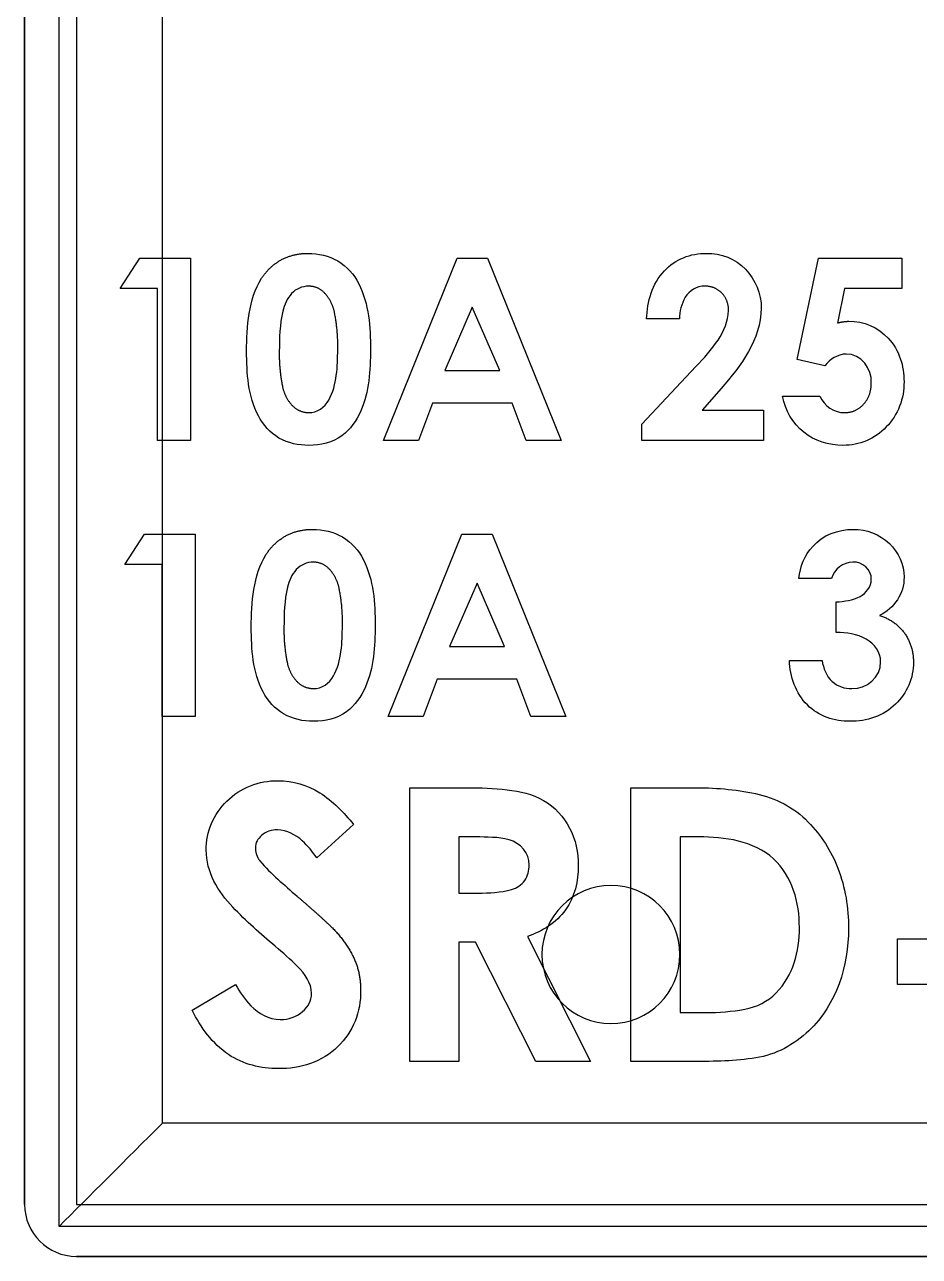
# Model space of a CAD drawing. Header units: millimetres. Extents: x -9.6 to 9.6, y -7.8 to 7.8.
# Drawn here: x -9.55 to -4.36, y -7.75 to -0.61 of the extents above; entities that cross this region are included whole.
import ezdxf

# ---------------------------------------------------------------- set-up
doc = ezdxf.new("R2010")
doc.units = ezdxf.units.MM
doc.layers.add('Part__Feature002', color=7, linetype='CONTINUOUS')
doc.layers.add('Part__Feature005', color=7, linetype='CONTINUOUS')

msp = doc.modelspace()

# ---------------------------------------------------------------- linework, layer by layer
at = {"layer": 'Part__Feature002'}
for p, q in [((-6.55, -6, -5), (-6.55, -6)), ((-6.55, -6, -5), (-6.55, -6)), ((-5.75, -6, -5), (-5.75, -6)), ((-5.75, -6, -5), (-5.75, -6))]:
    msp.add_line(p, q, dxfattribs=at)
for centre, start, end in [((-6.15, -6, -5), 0, 180), ((-6.15, -6), 0, 180), ((-6.15, -6, -5), 0, 180), ((-6.15, -6), 0, 180), ((-6.15, -6, -5), 180, 0), ((-6.15, -6), 180, 0), ((-6.15, -6, -5), 180, 0), ((-6.15, -6), 180, 0)]:
    msp.add_arc(centre, 0.4, start, end, dxfattribs=at)
at = {"layer": 'Part__Feature005'}
for p, q in [((-9.3503, -7.57697), (-9.3503, 7.57697)), ((-9.3503, -7.57697), (-9.3503, 7.57697)), ((-9.55, 7.45), (-9.55, -7.45)), ((-9.55, -7.45, 15), (-9.55, 7.45, 15)), ((-9.55, 7.45), (-9.55, -7.45)), ((-9.55, -7.45, 15), (-9.55, 7.45, 15)), ((-9.25, 7.45, 15.3), (-9.25, -7.45, 15.3)), ((-9.25, 7.45, 15.3), (-9.25, -7.45, 15.3)), ((-8.7503, -6.97697, 0.2), (-8.7503, 6.97697, 0.2)), ((-8.7503, -6.97697, 0.2), (-8.7503, 6.97697, 0.2)), ((-8.99583, -2.13882, 15.3), (-8.88241, -1.96243, 15.3)), ((-8.99583, -2.13882, 15.3), (-8.88241, -1.96243, 15.3)), ((-8.88241, -1.96243, 15.3), (-8.58878, -1.96243, 15.3)), ((-8.88241, -1.96243, 15.3), (-8.58878, -1.96243, 15.3)), ((-8.58878, -1.96243, 15.3), (-8.58878, -3.02076, 15.3)), ((-8.58878, -1.96243, 15.3), (-8.58878, -3.02076, 15.3)), ((-7.46939, -3.02076, 15.3), (-7.04178, -1.96243, 15.3)), ((-7.46939, -3.02076, 15.3), (-7.04178, -1.96243, 15.3)), ((-7.04178, -1.96243, 15.3), (-6.8656, -1.96243, 15.3)), ((-7.04178, -1.96243, 15.3), (-6.8656, -1.96243, 15.3)), ((-6.8656, -1.96243, 15.3), (-6.43819, -3.02076, 15.3)), ((-6.8656, -1.96243, 15.3), (-6.43819, -3.02076, 15.3)), ((-5.07033, -2.54968, 15.3), (-4.94589, -1.96243, 15.3)), ((-5.07033, -2.54968, 15.3), (-4.94589, -1.96243, 15.3)), ((-4.94589, -1.96243, 15.3), (-4.464, -1.96243, 15.3)), ((-4.94589, -1.96243, 15.3), (-4.464, -1.96243, 15.3)), ((-4.464, -1.96243, 15.3), (-4.464, -2.13882, 15.3)), ((-4.464, -1.96243, 15.3), (-4.464, -2.13882, 15.3)), ((-8.77874, -2.13882, 15.3), (-8.99583, -2.13882, 15.3)), ((-8.77874, -2.13882, 15.3), (-8.99583, -2.13882, 15.3)), ((-8.77874, -3.02076, 15.3), (-8.77874, -2.13882, 15.3)), ((-8.77874, -3.02076, 15.3), (-8.77874, -2.13882, 15.3)), ((-4.79536, -2.13882, 15.3), (-4.8367, -2.33895, 15.3)), ((-4.79536, -2.13882, 15.3), (-4.8367, -2.33895, 15.3)), ((-4.464, -2.13882, 15.3), (-4.79536, -2.13882, 15.3)), ((-4.464, -2.13882, 15.3), (-4.79536, -2.13882, 15.3)), ((-6.95379, -2.2463, 15.3), (-7.11237, -2.61371, 15.3)), ((-6.95379, -2.2463, 15.3), (-7.11237, -2.61371, 15.3)), ((-6.79521, -2.61371, 15.3), (-6.95379, -2.2463, 15.3)), ((-6.79521, -2.61371, 15.3), (-6.95379, -2.2463, 15.3)), ((-5.75299, -2.3152, 15.3), (-5.94295, -2.3152, 15.3)), ((-5.75299, -2.3152, 15.3), (-5.94295, -2.3152, 15.3)), ((-4.91048, -2.58636, 15.3), (-5.07033, -2.54968, 15.3)), ((-4.91048, -2.58636, 15.3), (-5.07033, -2.54968, 15.3)), ((-7.11237, -2.61371, 15.3), (-6.79521, -2.61371, 15.3)), ((-7.11237, -2.61371, 15.3), (-6.79521, -2.61371, 15.3)), ((-5.97009, -2.92451, 15.3), (-5.65674, -2.59102, 15.3)), ((-5.97009, -2.92451, 15.3), (-5.65674, -2.59102, 15.3)), ((-5.51024, -2.7178, 15.3), (-5.6207, -2.84437, 15.3)), ((-5.51024, -2.7178, 15.3), (-5.6207, -2.84437, 15.3)), ((-5.15598, -2.76296, 15.3), (-4.93889, -2.76296, 15.3)), ((-5.15598, -2.76296, 15.3), (-4.93889, -2.76296, 15.3)), ((-7.18446, -2.80367, 15.3), (-7.26671, -3.02076, 15.3)), ((-7.18446, -2.80367, 15.3), (-7.26671, -3.02076, 15.3)), ((-6.72334, -2.80367, 15.3), (-7.18446, -2.80367, 15.3)), ((-6.72334, -2.80367, 15.3), (-7.18446, -2.80367, 15.3)), ((-6.64108, -3.02076, 15.3), (-6.72334, -2.80367, 15.3)), ((-6.64108, -3.02076, 15.3), (-6.72334, -2.80367, 15.3)), ((-5.6207, -2.84437, 15.3), (-5.26453, -2.84437, 15.3)), ((-5.6207, -2.84437, 15.3), (-5.26453, -2.84437, 15.3)), ((-5.26453, -2.84437, 15.3), (-5.26453, -3.02076, 15.3)), ((-5.26453, -2.84437, 15.3), (-5.26453, -3.02076, 15.3)), ((-5.97009, -3.02076, 15.3), (-5.97009, -2.92451, 15.3)), ((-5.97009, -3.02076, 15.3), (-5.97009, -2.92451, 15.3)), ((-8.58878, -3.02076, 15.3), (-8.77874, -3.02076, 15.3)), ((-8.58878, -3.02076, 15.3), (-8.77874, -3.02076, 15.3)), ((-7.26671, -3.02076, 15.3), (-7.46939, -3.02076, 15.3)), ((-7.26671, -3.02076, 15.3), (-7.46939, -3.02076, 15.3)), ((-6.43819, -3.02076, 15.3), (-6.64108, -3.02076, 15.3)), ((-6.43819, -3.02076, 15.3), (-6.64108, -3.02076, 15.3)), ((-5.26453, -3.02076, 15.3), (-5.97009, -3.02076, 15.3)), ((-5.26453, -3.02076, 15.3), (-5.97009, -3.02076, 15.3)), ((-8.9687, -3.73882, 15.3), (-8.85527, -3.56243, 15.3)), ((-8.9687, -3.73882, 15.3), (-8.85527, -3.56243, 15.3)), ((-8.85527, -3.56243, 15.3), (-8.56165, -3.56243, 15.3)), ((-8.85527, -3.56243, 15.3), (-8.56165, -3.56243, 15.3)), ((-8.56165, -3.56243, 15.3), (-8.56165, -4.62076, 15.3)), ((-8.56165, -3.56243, 15.3), (-8.56165, -4.62076, 15.3)), ((-7.44225, -4.62076, 15.3), (-7.01464, -3.56243, 15.3)), ((-7.44225, -4.62076, 15.3), (-7.01464, -3.56243, 15.3)), ((-7.01464, -3.56243, 15.3), (-6.83846, -3.56243, 15.3)), ((-7.01464, -3.56243, 15.3), (-6.83846, -3.56243, 15.3)), ((-6.83846, -3.56243, 15.3), (-6.41106, -4.62076, 15.3)), ((-6.83846, -3.56243, 15.3), (-6.41106, -4.62076, 15.3)), ((-8.7516, -3.73882, 15.3), (-8.9687, -3.73882, 15.3)), ((-8.7516, -3.73882, 15.3), (-8.9687, -3.73882, 15.3)), ((-8.7516, -4.62076, 15.3), (-8.7516, -3.73882, 15.3)), ((-8.7516, -4.62076, 15.3), (-8.7516, -3.73882, 15.3)), ((-6.92666, -3.8463, 15.3), (-7.08524, -4.21371, 15.3)), ((-6.92666, -3.8463, 15.3), (-7.08524, -4.21371, 15.3)), ((-6.76808, -4.21371, 15.3), (-6.92666, -3.8463, 15.3)), ((-6.76808, -4.21371, 15.3), (-6.92666, -3.8463, 15.3)), ((-4.87105, -3.82023, 15.3), (-5.061, -3.82023, 15.3)), ((-4.87105, -3.82023, 15.3), (-5.061, -3.82023, 15.3)), ((-4.84391, -4.1323, 15.3), (-4.84391, -3.95591, 15.3)), ((-4.84391, -4.1323, 15.3), (-4.84391, -3.95591, 15.3)), ((-7.08524, -4.21371, 15.3), (-6.76808, -4.21371, 15.3)), ((-7.08524, -4.21371, 15.3), (-6.76808, -4.21371, 15.3)), ((-5.11528, -4.29512, 15.3), (-4.92532, -4.29512, 15.3)), ((-5.11528, -4.29512, 15.3), (-4.92532, -4.29512, 15.3)), ((-7.15732, -4.40367, 15.3), (-7.23958, -4.62076, 15.3)), ((-7.15732, -4.40367, 15.3), (-7.23958, -4.62076, 15.3)), ((-6.69621, -4.40367, 15.3), (-7.15732, -4.40367, 15.3)), ((-6.69621, -4.40367, 15.3), (-7.15732, -4.40367, 15.3)), ((-6.61395, -4.62076, 15.3), (-6.69621, -4.40367, 15.3)), ((-6.61395, -4.62076, 15.3), (-6.69621, -4.40367, 15.3)), ((-8.56165, -4.62076, 15.3), (-8.7516, -4.62076, 15.3)), ((-8.56165, -4.62076, 15.3), (-8.7516, -4.62076, 15.3)), ((-7.23958, -4.62076, 15.3), (-7.44225, -4.62076, 15.3)), ((-7.23958, -4.62076, 15.3), (-7.44225, -4.62076, 15.3)), ((-6.41106, -4.62076, 15.3), (-6.61395, -4.62076, 15.3)), ((-6.41106, -4.62076, 15.3), (-6.61395, -4.62076, 15.3)), ((-7.31651, -6.62076, 15.3), (-7.31651, -5.03326, 15.3)), ((-7.31651, -5.03326, 15.3), (-6.98451, -5.03326, 15.3)), ((-7.31651, -6.62076, 15.3), (-7.31651, -5.03326, 15.3)), ((-7.31651, -5.03326, 15.3), (-6.98451, -5.03326, 15.3)), ((-6.03429, -6.62076, 15.3), (-6.03429, -5.03326, 15.3)), ((-6.03429, -5.03326, 15.3), (-5.67526, -5.03326, 15.3)), ((-6.03429, -6.62076, 15.3), (-6.03429, -5.03326, 15.3)), ((-6.03429, -5.03326, 15.3), (-5.67526, -5.03326, 15.3)), ((-7.64215, -5.24537, 15.3), (-7.85521, -5.44031, 15.3)), ((-7.64215, -5.24537, 15.3), (-7.85521, -5.44031, 15.3)), ((-6.93458, -5.3182, 15.3), (-7.03157, -5.3182, 15.3)), ((-7.03157, -5.3182, 15.3), (-7.03157, -5.64384, 15.3)), ((-7.03157, -5.3182, 15.3), (-7.03157, -5.64384, 15.3)), ((-6.93458, -5.3182, 15.3), (-7.03157, -5.3182, 15.3)), ((-5.6406, -5.3182, 15.3), (-5.74936, -5.3182, 15.3)), ((-5.74936, -5.3182, 15.3), (-5.74936, -6.33582, 15.3)), ((-5.6406, -5.3182, 15.3), (-5.74936, -5.3182, 15.3)), ((-5.74936, -5.3182, 15.3), (-5.74936, -6.33582, 15.3)), ((-7.03157, -5.64384, 15.3), (-6.92059, -5.64384, 15.3)), ((-7.03157, -5.64384, 15.3), (-6.92059, -5.64384, 15.3)), ((-6.6347, -5.89634, 15.3), (-6.26835, -6.62076, 15.3)), ((-6.6347, -5.89634, 15.3), (-6.26835, -6.62076, 15.3)), ((-4.4875, -6.173, 15.3), (-4.4875, -5.90842, 15.3)), ((-4.4875, -5.90842, 15.3), (-3.93798, -5.90842, 15.3)), ((-4.4875, -6.173, 15.3), (-4.4875, -5.90842, 15.3)), ((-4.4875, -5.90842, 15.3), (-3.93798, -5.90842, 15.3)), ((-6.9349, -5.92877, 15.3), (-7.03157, -5.92877, 15.3)), ((-7.03157, -5.92877, 15.3), (-7.03157, -6.62076, 15.3)), ((-7.03157, -5.92877, 15.3), (-7.03157, -6.62076, 15.3)), ((-6.9349, -5.92877, 15.3), (-7.03157, -5.92877, 15.3)), ((-6.58509, -6.62076, 15.3), (-6.9349, -5.92877, 15.3)), ((-6.58509, -6.62076, 15.3), (-6.9349, -5.92877, 15.3)), ((-8.57837, -6.32342, 15.3), (-8.32777, -6.173, 15.3)), ((-8.57837, -6.32342, 15.3), (-8.32777, -6.173, 15.3)), ((-3.93798, -6.173, 15.3), (-4.4875, -6.173, 15.3)), ((-3.93798, -6.173, 15.3), (-4.4875, -6.173, 15.3)), ((-5.74936, -6.33582, 15.3), (-5.60053, -6.33582, 15.3)), ((-5.74936, -6.33582, 15.3), (-5.60053, -6.33582, 15.3)), ((-7.03157, -6.62076, 15.3), (-7.31651, -6.62076, 15.3)), ((-7.03157, -6.62076, 15.3), (-7.31651, -6.62076, 15.3)), ((-6.26835, -6.62076, 15.3), (-6.58509, -6.62076, 15.3)), ((-6.26835, -6.62076, 15.3), (-6.58509, -6.62076, 15.3)), ((-5.66986, -6.62076, 15.3), (-6.03429, -6.62076, 15.3)), ((-5.66986, -6.62076, 15.3), (-6.03429, -6.62076, 15.3)), ((8.7503, -6.97697, 0.2), (-8.7503, -6.97697, 0.2)), ((8.7503, -6.97697, 0.2), (-8.7503, -6.97697, 0.2)), ((-9.55, -7.45), (-9.55, -7.45, 15)), ((-9.55, -7.45), (-9.55, -7.45, 15)), ((-9.25, -7.45, 15.3), (9.25, -7.45, 15.3)), ((-9.25, -7.45, 15.3), (9.25, -7.45, 15.3)), ((9.3503, -7.57697), (-9.3503, -7.57697)), ((9.3503, -7.57697), (-9.3503, -7.57697)), ((-9.25, -7.75), (9.25, -7.75)), ((9.25, -7.75, 15), (-9.25, -7.75, 15)), ((-9.25, -7.75, 15), (-9.25, -7.75)), ((-9.25, -7.75), (9.25, -7.75)), ((-9.25, -7.75, 15), (-9.25, -7.75)), ((9.25, -7.75, 15), (-9.25, -7.75, 15))]:
    msp.add_line(p, q, dxfattribs=at)
for centre, radius, start, end in [((-9.25, -7.45), 0.3, 180, -90), ((-9.25, -7.45), 0.3, 180, -90), ((-9.25, -7.45, 15), 0.3, 180, -90), ((-9.25, -7.45, 15), 0.3, 180, -90), ((-9.25, -7.45, 15), 0, 180, 0), ((-9.25, -7.45, 15), 0, 180, 0), ((-9.25, -7.45, 15), 0, -90, 0), ((-9.25, -7.45, 15), 0, -90, 0)]:
    msp.add_arc(centre, radius, start, end, dxfattribs=at)
for points, degree, knots in [([(-8.17622, -2.07924, 15.3), (-8.13153, -2.01095, 15.3), (-8.06046, -1.97133, 15.3), (-7.98824, -1.93415, 15.3), (-7.90676, -1.93529, 15.3)], 2, [0, 0, 0, 0.500535, 0.500535, 1, 1, 1]), ([(-8.17622, -2.07924, 15.3), (-8.13153, -2.01095, 15.3), (-8.06046, -1.97133, 15.3), (-7.98824, -1.93415, 15.3), (-7.90676, -1.93529, 15.3)], 2, [0, 0, 0, 0.500535, 0.500535, 1, 1, 1]), ([(-7.90676, -1.93529, 15.3), (-7.84526, -1.93434, 15.3), (-7.7878, -1.9489, 15.3), (-7.7344, -1.97896, 15.3), (-7.68123, -2.01137, 15.3), (-7.64066, -2.05554, 15.3), (-7.61271, -2.11147, 15.3), (-7.55227, -2.22822, 15.3), (-7.54521, -2.36309, 15.3), (-7.54402, -2.49202, 15.3)], 3, [0, 0, 0, 0, 0.239067, 0.239067, 0.239067, 0.481312, 0.481312, 0.481312, 1, 1, 1, 1]), ([(-7.90676, -1.93529, 15.3), (-7.84526, -1.93434, 15.3), (-7.7878, -1.9489, 15.3), (-7.7344, -1.97896, 15.3), (-7.68123, -2.01137, 15.3), (-7.64066, -2.05554, 15.3), (-7.61271, -2.11147, 15.3), (-7.55227, -2.22822, 15.3), (-7.54521, -2.36309, 15.3), (-7.54402, -2.49202, 15.3)], 3, [0, 0, 0, 0, 0.239067, 0.239067, 0.239067, 0.481312, 0.481312, 0.481312, 1, 1, 1, 1]), ([(-5.94295, -2.3152, 15.3), (-5.93921, -2.2151, 15.3), (-5.91082, -2.11093, 15.3), (-5.84013, -2.03684, 15.3), (-5.77875, -1.96875, 15.3), (-5.68652, -1.9336, 15.3), (-5.59568, -1.93529, 15.3)], 3, [0, 0, 0, 0, 0.526538, 0.526538, 0.526538, 1, 1, 1, 1]), ([(-5.94295, -2.3152, 15.3), (-5.93921, -2.2151, 15.3), (-5.91082, -2.11093, 15.3), (-5.84013, -2.03684, 15.3), (-5.77875, -1.96875, 15.3), (-5.68652, -1.9336, 15.3), (-5.59568, -1.93529, 15.3)], 3, [0, 0, 0, 0, 0.526538, 0.526538, 0.526538, 1, 1, 1, 1]), ([(-5.59568, -1.93529, 15.3), (-5.51215, -1.93381, 15.3), (-5.42728, -1.96505, 15.3), (-5.36968, -2.02666, 15.3), (-5.31372, -2.08774, 15.3), (-5.2781, -2.16925, 15.3), (-5.2781, -2.25266, 15.3)], 3, [0, 0, 0, 0, 0.501401, 0.501401, 0.501401, 1, 1, 1, 1]), ([(-5.59568, -1.93529, 15.3), (-5.51215, -1.93381, 15.3), (-5.42728, -1.96505, 15.3), (-5.36968, -2.02666, 15.3), (-5.31372, -2.08774, 15.3), (-5.2781, -2.16925, 15.3), (-5.2781, -2.25266, 15.3)], 3, [0, 0, 0, 0, 0.501401, 0.501401, 0.501401, 1, 1, 1, 1]), ([(-7.9021, -2.12525, 15.3), (-7.94107, -2.12564, 15.3), (-7.97436, -2.13956, 15.3), (-8.00195, -2.16701, 15.3), (-8.02717, -2.19728, 15.3), (-8.04399, -2.23184, 15.3), (-8.05241, -2.27068, 15.3), (-8.07107, -2.34693, 15.3), (-8.07239, -2.42602, 15.3), (-8.07318, -2.5041, 15.3)], 3, [0, 0, 0, 0, 0.240207, 0.240207, 0.240207, 0.492069, 0.492069, 0.492069, 1, 1, 1, 1]), ([(-7.9021, -2.12525, 15.3), (-7.94107, -2.12564, 15.3), (-7.97436, -2.13956, 15.3), (-8.00195, -2.16701, 15.3), (-8.02717, -2.19728, 15.3), (-8.04399, -2.23184, 15.3), (-8.05241, -2.27068, 15.3), (-8.07107, -2.34693, 15.3), (-8.07239, -2.42602, 15.3), (-8.07318, -2.5041, 15.3)], 3, [0, 0, 0, 0, 0.240207, 0.240207, 0.240207, 0.492069, 0.492069, 0.492069, 1, 1, 1, 1]), ([(-7.73397, -2.49202, 15.3), (-7.73191, -2.38591, 15.3), (-7.75221, -2.28192, 15.3), (-7.76426, -2.21849, 15.3), (-7.80606, -2.16977, 15.3), (-7.84433, -2.12621, 15.3), (-7.9021, -2.12525, 15.3)], 2, [0, 0, 0, 0.47341, 0.47341, 0.755356, 0.755356, 1, 1, 1]), ([(-7.73397, -2.49202, 15.3), (-7.73191, -2.38591, 15.3), (-7.75221, -2.28192, 15.3), (-7.76426, -2.21849, 15.3), (-7.80606, -2.16977, 15.3), (-7.84433, -2.12621, 15.3), (-7.9021, -2.12525, 15.3)], 2, [0, 0, 0, 0.47341, 0.47341, 0.755356, 0.755356, 1, 1, 1]), ([(-5.6065, -2.12525, 15.3), (-5.65252, -2.12383, 15.3), (-5.69485, -2.15161, 15.3), (-5.71886, -2.1897, 15.3), (-5.74161, -2.22827, 15.3), (-5.75299, -2.2701, 15.3), (-5.75299, -2.3152, 15.3)], 3, [0, 0, 0, 0, 0.506844, 0.506844, 0.506844, 1, 1, 1, 1]), ([(-5.6065, -2.12525, 15.3), (-5.65252, -2.12383, 15.3), (-5.69485, -2.15161, 15.3), (-5.71886, -2.1897, 15.3), (-5.74161, -2.22827, 15.3), (-5.75299, -2.2701, 15.3), (-5.75299, -2.3152, 15.3)], 3, [0, 0, 0, 0, 0.506844, 0.506844, 0.506844, 1, 1, 1, 1]), ([(-5.46806, -2.26602, 15.3), (-5.4672, -2.20763, 15.3), (-5.50685, -2.1651, 15.3), (-5.54821, -2.12445, 15.3), (-5.6065, -2.12525, 15.3)], 2, [0, 0, 0, 0.501406, 0.501406, 1, 1, 1]), ([(-5.46806, -2.26602, 15.3), (-5.4672, -2.20763, 15.3), (-5.50685, -2.1651, 15.3), (-5.54821, -2.12445, 15.3), (-5.6065, -2.12525, 15.3)], 2, [0, 0, 0, 0.501406, 0.501406, 1, 1, 1]), ([(-5.65674, -2.59102, 15.3), (-5.61007, -2.54325, 15.3), (-5.56753, -2.49208, 15.3), (-5.52911, -2.43753, 15.3), (-5.49575, -2.38652, 15.3), (-5.46904, -2.32799, 15.3), (-5.46806, -2.26602, 15.3)], 3, [0, 0, 0, 0, 0.52004, 0.52004, 0.52004, 1, 1, 1, 1]), ([(-5.65674, -2.59102, 15.3), (-5.61007, -2.54325, 15.3), (-5.56753, -2.49208, 15.3), (-5.52911, -2.43753, 15.3), (-5.49575, -2.38652, 15.3), (-5.46904, -2.32799, 15.3), (-5.46806, -2.26602, 15.3)], 3, [0, 0, 0, 0, 0.52004, 0.52004, 0.52004, 1, 1, 1, 1]), ([(-4.77119, -2.32877, 15.3), (-4.68516, -2.32698, 15.3), (-4.59925, -2.36298, 15.3), (-4.5418, -2.42736, 15.3), (-4.47782, -2.49431, 15.3), (-4.44956, -2.58842, 15.3), (-4.45043, -2.67964, 15.3)], 3, [0, 0, 0, 0, 0.483455, 0.483455, 0.483455, 1, 1, 1, 1]), ([(-4.77119, -2.32877, 15.3), (-4.68516, -2.32698, 15.3), (-4.59925, -2.36298, 15.3), (-4.5418, -2.42736, 15.3), (-4.47782, -2.49431, 15.3), (-4.44956, -2.58842, 15.3), (-4.45043, -2.67964, 15.3)], 3, [0, 0, 0, 0, 0.483455, 0.483455, 0.483455, 1, 1, 1, 1]), ([(-7.54402, -2.49202, 15.3), (-7.54513, -2.61245, 15.3), (-7.55137, -2.73704, 15.3), (-7.60062, -2.84882, 15.3), (-7.62456, -2.90649, 15.3), (-7.66095, -2.95447, 15.3), (-7.70981, -2.99278, 15.3), (-7.76464, -3.03316, 15.3), (-7.83415, -3.04816, 15.3), (-7.90125, -3.0479, 15.3)], 3, [0, 0, 0, 0, 0.485692, 0.485692, 0.485692, 0.729586, 0.729586, 0.729586, 1, 1, 1, 1]), ([(-7.54402, -2.49202, 15.3), (-7.54513, -2.61245, 15.3), (-7.55137, -2.73704, 15.3), (-7.60062, -2.84882, 15.3), (-7.62456, -2.90649, 15.3), (-7.66095, -2.95447, 15.3), (-7.70981, -2.99278, 15.3), (-7.76464, -3.03316, 15.3), (-7.83415, -3.04816, 15.3), (-7.90125, -3.0479, 15.3)], 3, [0, 0, 0, 0, 0.485692, 0.485692, 0.485692, 0.729586, 0.729586, 0.729586, 1, 1, 1, 1]), ([(-7.90125, -3.0479, 15.3), (-7.96315, -3.04917, 15.3), (-8.02117, -3.03504, 15.3), (-8.0753, -3.0055, 15.3), (-8.12676, -2.97376, 15.3), (-8.1664, -2.93094, 15.3), (-8.19424, -2.87702, 15.3), (-8.25558, -2.76254, 15.3), (-8.26168, -2.62908, 15.3), (-8.26314, -2.50198, 15.3)], 3, [0, 0, 0, 0, 0.243687, 0.243687, 0.243687, 0.482073, 0.482073, 0.482073, 1, 1, 1, 1]), ([(-7.90125, -3.0479, 15.3), (-7.96315, -3.04917, 15.3), (-8.02117, -3.03504, 15.3), (-8.0753, -3.0055, 15.3), (-8.12676, -2.97376, 15.3), (-8.1664, -2.93094, 15.3), (-8.19424, -2.87702, 15.3), (-8.25558, -2.76254, 15.3), (-8.26168, -2.62908, 15.3), (-8.26314, -2.50198, 15.3)], 3, [0, 0, 0, 0, 0.243687, 0.243687, 0.243687, 0.482073, 0.482073, 0.482073, 1, 1, 1, 1]), ([(-8.07318, -2.5041, 15.3), (-8.07518, -2.60649, 15.3), (-8.05453, -2.70657, 15.3), (-8.04215, -2.76843, 15.3), (-8.00004, -2.8149, 15.3), (-7.96018, -2.8572, 15.3), (-7.9021, -2.85794, 15.3)], 2, [0, 0, 0, 0.46669, 0.46669, 0.74786, 0.74786, 1, 1, 1]), ([(-8.07318, -2.5041, 15.3), (-8.07518, -2.60649, 15.3), (-8.05453, -2.70657, 15.3), (-8.04215, -2.76843, 15.3), (-8.00004, -2.8149, 15.3), (-7.96018, -2.8572, 15.3), (-7.9021, -2.85794, 15.3)], 2, [0, 0, 0, 0.46669, 0.46669, 0.74786, 0.74786, 1, 1, 1]), ([(-4.45043, -2.67964, 15.3), (-4.44891, -2.77601, 15.3), (-4.48494, -2.87297, 15.3), (-4.55346, -2.94147, 15.3), (-4.61739, -3.01013, 15.3), (-4.71052, -3.04946, 15.3), (-4.80427, -3.0479, 15.3)], 3, [0, 0, 0, 0, 0.507463, 0.507463, 0.507463, 1, 1, 1, 1]), ([(-4.45043, -2.67964, 15.3), (-4.44891, -2.77601, 15.3), (-4.48494, -2.87297, 15.3), (-4.55346, -2.94147, 15.3), (-4.61739, -3.01013, 15.3), (-4.71052, -3.04946, 15.3), (-4.80427, -3.0479, 15.3)], 3, [0, 0, 0, 0, 0.507463, 0.507463, 0.507463, 1, 1, 1, 1]), ([(-4.79345, -2.85794, 15.3), (-4.72896, -2.85729, 15.3), (-4.68512, -2.80981, 15.3), (-4.63887, -2.7569, 15.3), (-4.64038, -2.68621, 15.3)], 2, [0, 0, 0, 0.475586, 0.475586, 1, 1, 1]), ([(-4.79345, -2.85794, 15.3), (-4.72896, -2.85729, 15.3), (-4.68512, -2.80981, 15.3), (-4.63887, -2.7569, 15.3), (-4.64038, -2.68621, 15.3)], 2, [0, 0, 0, 0.475586, 0.475586, 1, 1, 1]), ([(-4.80427, -3.0479, 15.3), (-4.88568, -3.04878, 15.3), (-4.96809, -3.02365, 15.3), (-5.03154, -2.97179, 15.3), (-5.09707, -2.92042, 15.3), (-5.13863, -2.84355, 15.3), (-5.15598, -2.76296, 15.3)], 3, [0, 0, 0, 0, 0.496479, 0.496479, 0.496479, 1, 1, 1, 1]), ([(-4.80427, -3.0479, 15.3), (-4.88568, -3.04878, 15.3), (-4.96809, -3.02365, 15.3), (-5.03154, -2.97179, 15.3), (-5.09707, -2.92042, 15.3), (-5.13863, -2.84355, 15.3), (-5.15598, -2.76296, 15.3)], 3, [0, 0, 0, 0, 0.496479, 0.496479, 0.496479, 1, 1, 1, 1]), ([(-8.14908, -3.67924, 15.3), (-8.1044, -3.61095, 15.3), (-8.03333, -3.57133, 15.3), (-7.96111, -3.53415, 15.3), (-7.87962, -3.53529, 15.3)], 2, [0, 0, 0, 0.500535, 0.500535, 1, 1, 1]), ([(-8.14908, -3.67924, 15.3), (-8.1044, -3.61095, 15.3), (-8.03333, -3.57133, 15.3), (-7.96111, -3.53415, 15.3), (-7.87962, -3.53529, 15.3)], 2, [0, 0, 0, 0.500535, 0.500535, 1, 1, 1]), ([(-7.87962, -3.53529, 15.3), (-7.81812, -3.53434, 15.3), (-7.76067, -3.5489, 15.3), (-7.70726, -3.57896, 15.3), (-7.65409, -3.61137, 15.3), (-7.61353, -3.65554, 15.3), (-7.58557, -3.71147, 15.3), (-7.52513, -3.82822, 15.3), (-7.51808, -3.96309, 15.3), (-7.51688, -4.09202, 15.3)], 3, [0, 0, 0, 0, 0.239067, 0.239067, 0.239067, 0.481312, 0.481312, 0.481312, 1, 1, 1, 1]), ([(-7.87962, -3.53529, 15.3), (-7.81812, -3.53434, 15.3), (-7.76067, -3.5489, 15.3), (-7.70726, -3.57896, 15.3), (-7.65409, -3.61137, 15.3), (-7.61353, -3.65554, 15.3), (-7.58557, -3.71147, 15.3), (-7.52513, -3.82822, 15.3), (-7.51808, -3.96309, 15.3), (-7.51688, -4.09202, 15.3)], 3, [0, 0, 0, 0, 0.239067, 0.239067, 0.239067, 0.481312, 0.481312, 0.481312, 1, 1, 1, 1]), ([(-4.74596, -3.53529, 15.3), (-4.66869, -3.53417, 15.3), (-4.59047, -3.56253, 15.3), (-4.53544, -3.61755, 15.3), (-4.48204, -3.6675, 15.3), (-4.44899, -3.73925, 15.3), (-4.45043, -3.81281, 15.3)], 3, [0, 0, 0, 0, 0.514245, 0.514245, 0.514245, 1, 1, 1, 1]), ([(-4.74596, -3.53529, 15.3), (-4.66869, -3.53417, 15.3), (-4.59047, -3.56253, 15.3), (-4.53544, -3.61755, 15.3), (-4.48204, -3.6675, 15.3), (-4.44899, -3.73925, 15.3), (-4.45043, -3.81281, 15.3)], 3, [0, 0, 0, 0, 0.514245, 0.514245, 0.514245, 1, 1, 1, 1]), ([(-7.87496, -3.72525, 15.3), (-7.91394, -3.72564, 15.3), (-7.94722, -3.73956, 15.3), (-7.97481, -3.76701, 15.3), (-8.00004, -3.79728, 15.3), (-8.01686, -3.83184, 15.3), (-8.02527, -3.87068, 15.3), (-8.04393, -3.94693, 15.3), (-8.04525, -4.02602, 15.3), (-8.04605, -4.1041, 15.3)], 3, [0, 0, 0, 0, 0.240207, 0.240207, 0.240207, 0.492069, 0.492069, 0.492069, 1, 1, 1, 1]), ([(-7.87496, -3.72525, 15.3), (-7.91394, -3.72564, 15.3), (-7.94722, -3.73956, 15.3), (-7.97481, -3.76701, 15.3), (-8.00004, -3.79728, 15.3), (-8.01686, -3.83184, 15.3), (-8.02527, -3.87068, 15.3), (-8.04393, -3.94693, 15.3), (-8.04525, -4.02602, 15.3), (-8.04605, -4.1041, 15.3)], 3, [0, 0, 0, 0, 0.240207, 0.240207, 0.240207, 0.492069, 0.492069, 0.492069, 1, 1, 1, 1]), ([(-7.70684, -4.09202, 15.3), (-7.70477, -3.98591, 15.3), (-7.72507, -3.88192, 15.3), (-7.73712, -3.81849, 15.3), (-7.77892, -3.76977, 15.3), (-7.81719, -3.72621, 15.3), (-7.87496, -3.72525, 15.3)], 2, [0, 0, 0, 0.47341, 0.47341, 0.755356, 0.755356, 1, 1, 1]), ([(-7.70684, -4.09202, 15.3), (-7.70477, -3.98591, 15.3), (-7.72507, -3.88192, 15.3), (-7.73712, -3.81849, 15.3), (-7.77892, -3.76977, 15.3), (-7.81719, -3.72621, 15.3), (-7.87496, -3.72525, 15.3)], 2, [0, 0, 0, 0.47341, 0.47341, 0.755356, 0.755356, 1, 1, 1]), ([(-4.84391, -3.95591, 15.3), (-4.79678, -3.95161, 15.3), (-4.7473, -3.94801, 15.3), (-4.70526, -3.92411, 15.3), (-4.66955, -3.9043, 15.3), (-4.64012, -3.86719, 15.3), (-4.64038, -3.82489, 15.3)], 3, [0, 0, 0, 0, 0.535994, 0.535994, 0.535994, 1, 1, 1, 1]), ([(-4.84391, -3.95591, 15.3), (-4.79678, -3.95161, 15.3), (-4.7473, -3.94801, 15.3), (-4.70526, -3.92411, 15.3), (-4.66955, -3.9043, 15.3), (-4.64012, -3.86719, 15.3), (-4.64038, -3.82489, 15.3)], 3, [0, 0, 0, 0, 0.535994, 0.535994, 0.535994, 1, 1, 1, 1]), ([(-4.59205, -4.03456, 15.3), (-4.50328, -4.06145, 15.3), (-4.4481, -4.13569, 15.3), (-4.39488, -4.21201, 15.3), (-4.39615, -4.3053, 15.3)], 2, [0, 0, 0, 0.498168, 0.498168, 1, 1, 1]), ([(-4.59205, -4.03456, 15.3), (-4.50328, -4.06145, 15.3), (-4.4481, -4.13569, 15.3), (-4.39488, -4.21201, 15.3), (-4.39615, -4.3053, 15.3)], 2, [0, 0, 0, 0.498168, 0.498168, 1, 1, 1]), ([(-7.87411, -4.6479, 15.3), (-7.93602, -4.64917, 15.3), (-7.99404, -4.63504, 15.3), (-8.04817, -4.6055, 15.3), (-8.09962, -4.57376, 15.3), (-8.13927, -4.53094, 15.3), (-8.1671, -4.47702, 15.3), (-8.22844, -4.36254, 15.3), (-8.23455, -4.22908, 15.3), (-8.236, -4.10198, 15.3)], 3, [0, 0, 0, 0, 0.243687, 0.243687, 0.243687, 0.482073, 0.482073, 0.482073, 1, 1, 1, 1]), ([(-7.87411, -4.6479, 15.3), (-7.93602, -4.64917, 15.3), (-7.99404, -4.63504, 15.3), (-8.04817, -4.6055, 15.3), (-8.09962, -4.57376, 15.3), (-8.13927, -4.53094, 15.3), (-8.1671, -4.47702, 15.3), (-8.22844, -4.36254, 15.3), (-8.23455, -4.22908, 15.3), (-8.236, -4.10198, 15.3)], 3, [0, 0, 0, 0, 0.243687, 0.243687, 0.243687, 0.482073, 0.482073, 0.482073, 1, 1, 1, 1]), ([(-8.04605, -4.1041, 15.3), (-8.04804, -4.20649, 15.3), (-8.02739, -4.30657, 15.3), (-8.01501, -4.36843, 15.3), (-7.9729, -4.4149, 15.3), (-7.93304, -4.4572, 15.3), (-7.87496, -4.45794, 15.3)], 2, [0, 0, 0, 0.46669, 0.46669, 0.74786, 0.74786, 1, 1, 1]), ([(-8.04605, -4.1041, 15.3), (-8.04804, -4.20649, 15.3), (-8.02739, -4.30657, 15.3), (-8.01501, -4.36843, 15.3), (-7.9729, -4.4149, 15.3), (-7.93304, -4.4572, 15.3), (-7.87496, -4.45794, 15.3)], 2, [0, 0, 0, 0.46669, 0.46669, 0.74786, 0.74786, 1, 1, 1]), ([(-7.51688, -4.09202, 15.3), (-7.51799, -4.21245, 15.3), (-7.52423, -4.33704, 15.3), (-7.57349, -4.44882, 15.3), (-7.59742, -4.50649, 15.3), (-7.63382, -4.55447, 15.3), (-7.68267, -4.59278, 15.3), (-7.7375, -4.63316, 15.3), (-7.80701, -4.64816, 15.3), (-7.87411, -4.6479, 15.3)], 3, [0, 0, 0, 0, 0.485692, 0.485692, 0.485692, 0.729586, 0.729586, 0.729586, 1, 1, 1, 1]), ([(-7.51688, -4.09202, 15.3), (-7.51799, -4.21245, 15.3), (-7.52423, -4.33704, 15.3), (-7.57349, -4.44882, 15.3), (-7.59742, -4.50649, 15.3), (-7.63382, -4.55447, 15.3), (-7.68267, -4.59278, 15.3), (-7.7375, -4.63316, 15.3), (-7.80701, -4.64816, 15.3), (-7.87411, -4.6479, 15.3)], 3, [0, 0, 0, 0, 0.485692, 0.485692, 0.485692, 0.729586, 0.729586, 0.729586, 1, 1, 1, 1]), ([(-4.58611, -4.30339, 15.3), (-4.58468, -4.24722, 15.3), (-4.62292, -4.19811, 15.3), (-4.67007, -4.17152, 15.3), (-4.72242, -4.14104, 15.3), (-4.78434, -4.13334, 15.3), (-4.84391, -4.1323, 15.3)], 3, [0, 0, 0, 0, 0.476443, 0.476443, 0.476443, 1, 1, 1, 1]), ([(-4.58611, -4.30339, 15.3), (-4.58468, -4.24722, 15.3), (-4.62292, -4.19811, 15.3), (-4.67007, -4.17152, 15.3), (-4.72242, -4.14104, 15.3), (-4.78434, -4.13334, 15.3), (-4.84391, -4.1323, 15.3)], 3, [0, 0, 0, 0, 0.476443, 0.476443, 0.476443, 1, 1, 1, 1]), ([(-4.76314, -4.6479, 15.3), (-4.85347, -4.64907, 15.3), (-4.94649, -4.61864, 15.3), (-5.01055, -4.55313, 15.3), (-5.07943, -4.48605, 15.3), (-5.11088, -4.38939, 15.3), (-5.11528, -4.29512, 15.3)], 3, [0, 0, 0, 0, 0.488436, 0.488436, 0.488436, 1, 1, 1, 1]), ([(-4.76314, -4.6479, 15.3), (-4.85347, -4.64907, 15.3), (-4.94649, -4.61864, 15.3), (-5.01055, -4.55313, 15.3), (-5.07943, -4.48605, 15.3), (-5.11088, -4.38939, 15.3), (-5.11528, -4.29512, 15.3)], 3, [0, 0, 0, 0, 0.488436, 0.488436, 0.488436, 1, 1, 1, 1]), ([(-4.92532, -4.29512, 15.3), (-4.91814, -4.34023, 15.3), (-4.90206, -4.38672, 15.3), (-4.86702, -4.41787, 15.3), (-4.83408, -4.44547, 15.3), (-4.79599, -4.45883, 15.3), (-4.75275, -4.45794, 15.3)], 3, [0, 0, 0, 0, 0.528234, 0.528234, 0.528234, 1, 1, 1, 1]), ([(-4.92532, -4.29512, 15.3), (-4.91814, -4.34023, 15.3), (-4.90206, -4.38672, 15.3), (-4.86702, -4.41787, 15.3), (-4.83408, -4.44547, 15.3), (-4.79599, -4.45883, 15.3), (-4.75275, -4.45794, 15.3)], 3, [0, 0, 0, 0, 0.528234, 0.528234, 0.528234, 1, 1, 1, 1]), ([(-4.39615, -4.3053, 15.3), (-4.39447, -4.39633, 15.3), (-4.43297, -4.48648, 15.3), (-4.49961, -4.54847, 15.3), (-4.56874, -4.61677, 15.3), (-4.66705, -4.64939, 15.3), (-4.76314, -4.6479, 15.3)], 3, [0, 0, 0, 0, 0.484789, 0.484789, 0.484789, 1, 1, 1, 1]), ([(-4.39615, -4.3053, 15.3), (-4.39447, -4.39633, 15.3), (-4.43297, -4.48648, 15.3), (-4.49961, -4.54847, 15.3), (-4.56874, -4.61677, 15.3), (-4.66705, -4.64939, 15.3), (-4.76314, -4.6479, 15.3)], 3, [0, 0, 0, 0, 0.484789, 0.484789, 0.484789, 1, 1, 1, 1]), ([(-8.49696, -5.39515, 15.3), (-8.49861, -5.28902, 15.3), (-8.45401, -5.18418, 15.3), (-8.37707, -5.11117, 15.3), (-8.29993, -5.03261, 15.3), (-8.18996, -4.99063, 15.3), (-8.08036, -4.99256, 15.3)], 3, [0, 0, 0, 0, 0.491262, 0.491262, 0.491262, 1, 1, 1, 1]), ([(-8.49696, -5.39515, 15.3), (-8.49861, -5.28902, 15.3), (-8.45401, -5.18418, 15.3), (-8.37707, -5.11117, 15.3), (-8.29993, -5.03261, 15.3), (-8.18996, -4.99063, 15.3), (-8.08036, -4.99256, 15.3)], 3, [0, 0, 0, 0, 0.491262, 0.491262, 0.491262, 1, 1, 1, 1]), ([(-8.08036, -4.99256, 15.3), (-7.99325, -4.99317, 15.3), (-7.91258, -5.01628, 15.3), (-7.83836, -5.06188, 15.3), (-7.76239, -5.11044, 15.3), (-7.69974, -5.17671, 15.3), (-7.64215, -5.24537, 15.3)], 3, [0, 0, 0, 0, 0.485857, 0.485857, 0.485857, 1, 1, 1, 1]), ([(-8.08036, -4.99256, 15.3), (-7.99325, -4.99317, 15.3), (-7.91258, -5.01628, 15.3), (-7.83836, -5.06188, 15.3), (-7.76239, -5.11044, 15.3), (-7.69974, -5.17671, 15.3), (-7.64215, -5.24537, 15.3)], 3, [0, 0, 0, 0, 0.485857, 0.485857, 0.485857, 1, 1, 1, 1]), ([(-6.98451, -5.03326, 15.3), (-6.90646, -5.03256, 15.3), (-6.82866, -5.03638, 15.3), (-6.75109, -5.04471, 15.3), (-6.67861, -5.05379, 15.3), (-6.60458, -5.06773, 15.3), (-6.5412, -5.10608, 15.3), (-6.40975, -5.18174, 15.3), (-6.33562, -5.3348, 15.3), (-6.33958, -5.4842, 15.3)], 3, [0, 0, 0, 0, 0.258895, 0.258895, 0.258895, 0.502805, 0.502805, 0.502805, 1, 1, 1, 1]), ([(-6.98451, -5.03326, 15.3), (-6.90646, -5.03256, 15.3), (-6.82866, -5.03638, 15.3), (-6.75109, -5.04471, 15.3), (-6.67861, -5.05379, 15.3), (-6.60458, -5.06773, 15.3), (-6.5412, -5.10608, 15.3), (-6.40975, -5.18174, 15.3), (-6.33562, -5.3348, 15.3), (-6.33958, -5.4842, 15.3)], 3, [0, 0, 0, 0, 0.258895, 0.258895, 0.258895, 0.502805, 0.502805, 0.502805, 1, 1, 1, 1]), ([(-5.67526, -5.03326, 15.3), (-5.5526, -5.03133, 15.3), (-5.43123, -5.04246, 15.3), (-5.31114, -5.06665, 15.3), (-5.19619, -5.09081, 15.3), (-5.08803, -5.1473, 15.3), (-5.00585, -5.2317, 15.3), (-4.93096, -5.30927, 15.3), (-4.87361, -5.3982, 15.3), (-4.83381, -5.49851, 15.3), (-4.79141, -5.6115, 15.3), (-4.77095, -5.72843, 15.3), (-4.77244, -5.84927, 15.3)], 3, [0, 0, 0, 0, 0.262434, 0.262434, 0.262434, 0.514584, 0.514584, 0.514584, 0.74345, 0.74345, 0.74345, 1, 1, 1, 1]), ([(-5.67526, -5.03326, 15.3), (-5.5526, -5.03133, 15.3), (-5.43123, -5.04246, 15.3), (-5.31114, -5.06665, 15.3), (-5.19619, -5.09081, 15.3), (-5.08803, -5.1473, 15.3), (-5.00585, -5.2317, 15.3), (-4.93096, -5.30927, 15.3), (-4.87361, -5.3982, 15.3), (-4.83381, -5.49851, 15.3), (-4.79141, -5.6115, 15.3), (-4.77095, -5.72843, 15.3), (-4.77244, -5.84927, 15.3)], 3, [0, 0, 0, 0, 0.262434, 0.262434, 0.262434, 0.514584, 0.514584, 0.514584, 0.74345, 0.74345, 0.74345, 1, 1, 1, 1]), ([(-8.08354, -5.27749, 15.3), (-8.11852, -5.27658, 15.3), (-8.14937, -5.28729, 15.3), (-8.17608, -5.30961, 15.3), (-8.1968, -5.32768, 15.3), (-8.21261, -5.3532, 15.3), (-8.21202, -5.38148, 15.3)], 3, [0, 0, 0, 0, 0.54738, 0.54738, 0.54738, 1, 1, 1, 1]), ([(-8.08354, -5.27749, 15.3), (-8.11852, -5.27658, 15.3), (-8.14937, -5.28729, 15.3), (-8.17608, -5.30961, 15.3), (-8.1968, -5.32768, 15.3), (-8.21261, -5.3532, 15.3), (-8.21202, -5.38148, 15.3)], 3, [0, 0, 0, 0, 0.54738, 0.54738, 0.54738, 1, 1, 1, 1]), ([(-7.85521, -5.44031, 15.3), (-7.87954, -5.40391, 15.3), (-7.90773, -5.37084, 15.3), (-7.9398, -5.34109, 15.3), (-7.97897, -5.30521, 15.3), (-8.02918, -5.27741, 15.3), (-8.08354, -5.27749, 15.3)], 3, [0, 0, 0, 0, 0.448433, 0.448433, 0.448433, 1, 1, 1, 1]), ([(-7.85521, -5.44031, 15.3), (-7.87954, -5.40391, 15.3), (-7.90773, -5.37084, 15.3), (-7.9398, -5.34109, 15.3), (-7.97897, -5.30521, 15.3), (-8.02918, -5.27741, 15.3), (-8.08354, -5.27749, 15.3)], 3, [0, 0, 0, 0, 0.448433, 0.448433, 0.448433, 1, 1, 1, 1]), ([(-6.62452, -5.48038, 15.3), (-6.62209, -5.4117, 15.3), (-6.67657, -5.35246, 15.3), (-6.74059, -5.33505, 15.3), (-6.8037, -5.31809, 15.3), (-6.86975, -5.31906, 15.3), (-6.93458, -5.3182, 15.3)], 3, [0, 0, 0, 0, 0.50575, 0.50575, 0.50575, 1, 1, 1, 1]), ([(-6.62452, -5.48038, 15.3), (-6.62209, -5.4117, 15.3), (-6.67657, -5.35246, 15.3), (-6.74059, -5.33505, 15.3), (-6.8037, -5.31809, 15.3), (-6.86975, -5.31906, 15.3), (-6.93458, -5.3182, 15.3)], 3, [0, 0, 0, 0, 0.50575, 0.50575, 0.50575, 1, 1, 1, 1]), ([(-8.0969, -5.95231, 15.3), (-8.18343, -5.88132, 15.3), (-8.26547, -5.80553, 15.3), (-8.34304, -5.72493, 15.3), (-8.4288, -5.63677, 15.3), (-8.49714, -5.52149, 15.3), (-8.49696, -5.39515, 15.3)], 3, [0, 0, 0, 0, 0.473447, 0.473447, 0.473447, 1, 1, 1, 1]), ([(-8.0969, -5.95231, 15.3), (-8.18343, -5.88132, 15.3), (-8.26547, -5.80553, 15.3), (-8.34304, -5.72493, 15.3), (-8.4288, -5.63677, 15.3), (-8.49714, -5.52149, 15.3), (-8.49696, -5.39515, 15.3)], 3, [0, 0, 0, 0, 0.473447, 0.473447, 0.473447, 1, 1, 1, 1]), ([(-6.92059, -5.64384, 15.3), (-6.85556, -5.6433, 15.3), (-6.78935, -5.64128, 15.3), (-6.7266, -5.62253, 15.3), (-6.69484, -5.61393, 15.3), (-6.66908, -5.59665, 15.3), (-6.64932, -5.5707, 15.3), (-6.63172, -5.54327, 15.3), (-6.62345, -5.51317, 15.3), (-6.62452, -5.48038, 15.3)], 3, [0, 0, 0, 0, 0.507675, 0.507675, 0.507675, 0.753412, 0.753412, 0.753412, 1, 1, 1, 1]), ([(-6.92059, -5.64384, 15.3), (-6.85556, -5.6433, 15.3), (-6.78935, -5.64128, 15.3), (-6.7266, -5.62253, 15.3), (-6.69484, -5.61393, 15.3), (-6.66908, -5.59665, 15.3), (-6.64932, -5.5707, 15.3), (-6.63172, -5.54327, 15.3), (-6.62345, -5.51317, 15.3), (-6.62452, -5.48038, 15.3)], 3, [0, 0, 0, 0, 0.507675, 0.507675, 0.507675, 0.753412, 0.753412, 0.753412, 1, 1, 1, 1]), ([(-6.33958, -5.4842, 15.3), (-6.3391, -5.5741, 15.3), (-6.35979, -5.66665, 15.3), (-6.41304, -5.74051, 15.3), (-6.46625, -5.81616, 15.3), (-6.54888, -5.86575, 15.3), (-6.6347, -5.89634, 15.3)], 3, [0, 0, 0, 0, 0.496154, 0.496154, 0.496154, 1, 1, 1, 1]), ([(-6.33958, -5.4842, 15.3), (-6.3391, -5.5741, 15.3), (-6.35979, -5.66665, 15.3), (-6.41304, -5.74051, 15.3), (-6.46625, -5.81616, 15.3), (-6.54888, -5.86575, 15.3), (-6.6347, -5.89634, 15.3)], 3, [0, 0, 0, 0, 0.496154, 0.496154, 0.496154, 1, 1, 1, 1]), ([(-7.76553, -5.84545, 15.3), (-7.68683, -5.92395, 15.3), (-7.63897, -6.02386, 15.3), (-7.60042, -6.11266, 15.3), (-7.60144, -6.20957, 15.3)], 2, [0, 0, 0, 0.535255, 0.535255, 1, 1, 1]), ([(-7.76553, -5.84545, 15.3), (-7.68683, -5.92395, 15.3), (-7.63897, -6.02386, 15.3), (-7.60042, -6.11266, 15.3), (-7.60144, -6.20957, 15.3)], 2, [0, 0, 0, 0.535255, 0.535255, 1, 1, 1]), ([(-4.77244, -5.84927, 15.3), (-4.77126, -6.06538, 15.3), (-4.84269, -6.29039, 15.3), (-5.00236, -6.44172, 15.3), (-5.08672, -6.52209, 15.3), (-5.19329, -6.58206, 15.3), (-5.30955, -6.59882, 15.3), (-5.4286, -6.61801, 15.3), (-5.54954, -6.62009, 15.3), (-5.66986, -6.62076, 15.3)], 3, [0, 0, 0, 0, 0.478492, 0.478492, 0.478492, 0.735222, 0.735222, 0.735222, 1, 1, 1, 1]), ([(-4.77244, -5.84927, 15.3), (-4.77126, -6.06538, 15.3), (-4.84269, -6.29039, 15.3), (-5.00236, -6.44172, 15.3), (-5.08672, -6.52209, 15.3), (-5.19329, -6.58206, 15.3), (-5.30955, -6.59882, 15.3), (-5.4286, -6.61801, 15.3), (-5.54954, -6.62009, 15.3), (-5.66986, -6.62076, 15.3)], 3, [0, 0, 0, 0, 0.478492, 0.478492, 0.478492, 0.735222, 0.735222, 0.735222, 1, 1, 1, 1]), ([(-5.60053, -6.33582, 15.3), (-5.52418, -6.33701, 15.3), (-5.4485, -6.33076, 15.3), (-5.37347, -6.31706, 15.3), (-5.3054, -6.30428, 15.3), (-5.24061, -6.2727, 15.3), (-5.19221, -6.22261, 15.3), (-5.09352, -6.12398, 15.3), (-5.05543, -5.98055, 15.3), (-5.05737, -5.84418, 15.3)], 3, [0, 0, 0, 0, 0.269028, 0.269028, 0.269028, 0.513739, 0.513739, 0.513739, 1, 1, 1, 1]), ([(-5.60053, -6.33582, 15.3), (-5.52418, -6.33701, 15.3), (-5.4485, -6.33076, 15.3), (-5.37347, -6.31706, 15.3), (-5.3054, -6.30428, 15.3), (-5.24061, -6.2727, 15.3), (-5.19221, -6.22261, 15.3), (-5.09352, -6.12398, 15.3), (-5.05543, -5.98055, 15.3), (-5.05737, -5.84418, 15.3)], 3, [0, 0, 0, 0, 0.269028, 0.269028, 0.269028, 0.513739, 0.513739, 0.513739, 1, 1, 1, 1]), ([(-7.88638, -6.22611, 15.3), (-7.88641, -6.16398, 15.3), (-7.92552, -6.1111, 15.3), (-7.96779, -6.06933, 15.3), (-8.00908, -6.0284, 15.3), (-8.05211, -5.98939, 15.3), (-8.0969, -5.95231, 15.3)], 3, [0, 0, 0, 0, 0.509831, 0.509831, 0.509831, 1, 1, 1, 1]), ([(-7.88638, -6.22611, 15.3), (-7.88641, -6.16398, 15.3), (-7.92552, -6.1111, 15.3), (-7.96779, -6.06933, 15.3), (-8.00908, -6.0284, 15.3), (-8.05211, -5.98939, 15.3), (-8.0969, -5.95231, 15.3)], 3, [0, 0, 0, 0, 0.509831, 0.509831, 0.509831, 1, 1, 1, 1]), ([(-8.32777, -6.173, 15.3), (-8.30356, -6.2184, 15.3), (-8.27377, -6.25974, 15.3), (-8.23841, -6.29703, 15.3), (-8.19385, -6.34303, 15.3), (-8.13315, -6.37732, 15.3), (-8.06764, -6.37653, 15.3)], 3, [0, 0, 0, 0, 0.442139, 0.442139, 0.442139, 1, 1, 1, 1]), ([(-8.32777, -6.173, 15.3), (-8.30356, -6.2184, 15.3), (-8.27377, -6.25974, 15.3), (-8.23841, -6.29703, 15.3), (-8.19385, -6.34303, 15.3), (-8.13315, -6.37732, 15.3), (-8.06764, -6.37653, 15.3)], 3, [0, 0, 0, 0, 0.442139, 0.442139, 0.442139, 1, 1, 1, 1]), ([(-7.60144, -6.20957, 15.3), (-7.59921, -6.3296, 15.3), (-7.64514, -6.45123, 15.3), (-7.73373, -6.53363, 15.3), (-7.82379, -6.62322, 15.3), (-7.95311, -6.66304, 15.3), (-8.07814, -6.66147, 15.3)], 3, [0, 0, 0, 0, 0.488617, 0.488617, 0.488617, 1, 1, 1, 1]), ([(-7.60144, -6.20957, 15.3), (-7.59921, -6.3296, 15.3), (-7.64514, -6.45123, 15.3), (-7.73373, -6.53363, 15.3), (-7.82379, -6.62322, 15.3), (-7.95311, -6.66304, 15.3), (-8.07814, -6.66147, 15.3)], 3, [0, 0, 0, 0, 0.488617, 0.488617, 0.488617, 1, 1, 1, 1]), ([(-8.06764, -6.37653, 15.3), (-8.01896, -6.37724, 15.3), (-7.97603, -6.36208, 15.3), (-7.93885, -6.33105, 15.3), (-7.90798, -6.30527, 15.3), (-7.88551, -6.26723, 15.3), (-7.88638, -6.22611, 15.3)], 3, [0, 0, 0, 0, 0.53543, 0.53543, 0.53543, 1, 1, 1, 1]), ([(-8.06764, -6.37653, 15.3), (-8.01896, -6.37724, 15.3), (-7.97603, -6.36208, 15.3), (-7.93885, -6.33105, 15.3), (-7.90798, -6.30527, 15.3), (-7.88551, -6.26723, 15.3), (-7.88638, -6.22611, 15.3)], 3, [0, 0, 0, 0, 0.53543, 0.53543, 0.53543, 1, 1, 1, 1]), ([(-8.07814, -6.66147, 15.3), (-8.17956, -6.66201, 15.3), (-8.28264, -6.63686, 15.3), (-8.36753, -6.58006, 15.3), (-8.46143, -6.51765, 15.3), (-8.52823, -6.42279, 15.3), (-8.57837, -6.32342, 15.3)], 3, [0, 0, 0, 0, 0.475937, 0.475937, 0.475937, 1, 1, 1, 1]), ([(-8.07814, -6.66147, 15.3), (-8.17956, -6.66201, 15.3), (-8.28264, -6.63686, 15.3), (-8.36753, -6.58006, 15.3), (-8.46143, -6.51765, 15.3), (-8.52823, -6.42279, 15.3), (-8.57837, -6.32342, 15.3)], 3, [0, 0, 0, 0, 0.475937, 0.475937, 0.475937, 1, 1, 1, 1])]:
    msp.add_open_spline(points, degree=degree, knots=knots, dxfattribs=at)
for points, degree in [([(-8.26314, -2.50198, 15.3), (-8.26092, -2.35831, 15.3), (-8.25365, -2.205, 15.3), (-8.17622, -2.07924, 15.3)], 3), ([(-8.26314, -2.50198, 15.3), (-8.26092, -2.35831, 15.3), (-8.25365, -2.205, 15.3), (-8.17622, -2.07924, 15.3)], 3), ([(-5.2781, -2.25266, 15.3), (-5.28069, -2.43419, 15.3), (-5.39525, -2.58742, 15.3), (-5.51024, -2.7178, 15.3)], 3), ([(-5.2781, -2.25266, 15.3), (-5.28069, -2.43419, 15.3), (-5.39525, -2.58742, 15.3), (-5.51024, -2.7178, 15.3)], 3), ([(-4.8367, -2.33895, 15.3), (-4.80466, -2.32919, 15.3), (-4.77119, -2.32877, 15.3)], 2), ([(-4.8367, -2.33895, 15.3), (-4.80466, -2.32919, 15.3), (-4.77119, -2.32877, 15.3)], 2), ([(-7.78613, -2.78522, 15.3), (-7.73764, -2.69606, 15.3), (-7.73592, -2.59102, 15.3), (-7.73397, -2.49202, 15.3)], 3), ([(-7.78613, -2.78522, 15.3), (-7.73764, -2.69606, 15.3), (-7.73592, -2.59102, 15.3), (-7.73397, -2.49202, 15.3)], 3), ([(-4.78561, -2.51873, 15.3), (-4.83558, -2.51859, 15.3), (-4.87869, -2.5505, 15.3), (-4.91048, -2.58636, 15.3)], 3), ([(-4.78561, -2.51873, 15.3), (-4.83558, -2.51859, 15.3), (-4.87869, -2.5505, 15.3), (-4.91048, -2.58636, 15.3)], 3), ([(-4.64038, -2.68621, 15.3), (-4.63546, -2.60443, 15.3), (-4.69883, -2.51651, 15.3), (-4.78561, -2.51873, 15.3)], 3), ([(-4.64038, -2.68621, 15.3), (-4.63546, -2.60443, 15.3), (-4.69883, -2.51651, 15.3), (-4.78561, -2.51873, 15.3)], 3), ([(-4.93889, -2.76296, 15.3), (-4.91357, -2.81886, 15.3), (-4.85573, -2.85964, 15.3), (-4.79345, -2.85794, 15.3)], 3), ([(-4.93889, -2.76296, 15.3), (-4.91357, -2.81886, 15.3), (-4.85573, -2.85964, 15.3), (-4.79345, -2.85794, 15.3)], 3), ([(-7.9021, -2.85794, 15.3), (-7.85283, -2.85984, 15.3), (-7.80909, -2.82699, 15.3), (-7.78613, -2.78522, 15.3)], 3), ([(-7.9021, -2.85794, 15.3), (-7.85283, -2.85984, 15.3), (-7.80909, -2.82699, 15.3), (-7.78613, -2.78522, 15.3)], 3), ([(-4.97981, -3.63366, 15.3), (-4.92088, -3.56869, 15.3), (-4.83318, -3.53365, 15.3), (-4.74596, -3.53529, 15.3)], 3), ([(-4.97981, -3.63366, 15.3), (-4.92088, -3.56869, 15.3), (-4.83318, -3.53365, 15.3), (-4.74596, -3.53529, 15.3)], 3), ([(-5.061, -3.82023, 15.3), (-5.05275, -3.75212, 15.3), (-5.02805, -3.68379, 15.3), (-4.97981, -3.63366, 15.3)], 3), ([(-5.061, -3.82023, 15.3), (-5.05275, -3.75212, 15.3), (-5.02805, -3.68379, 15.3), (-4.97981, -3.63366, 15.3)], 3), ([(-8.236, -4.10198, 15.3), (-8.23378, -3.95831, 15.3), (-8.22651, -3.805, 15.3), (-8.14908, -3.67924, 15.3)], 3), ([(-8.236, -4.10198, 15.3), (-8.23378, -3.95831, 15.3), (-8.22651, -3.805, 15.3), (-8.14908, -3.67924, 15.3)], 3), ([(-4.74724, -3.72525, 15.3), (-4.80379, -3.72437, 15.3), (-4.85586, -3.76648, 15.3), (-4.87105, -3.82023, 15.3)], 3), ([(-4.74724, -3.72525, 15.3), (-4.80379, -3.72437, 15.3), (-4.85586, -3.76648, 15.3), (-4.87105, -3.82023, 15.3)], 3), ([(-4.64038, -3.82489, 15.3), (-4.63756, -3.76796, 15.3), (-4.69188, -3.72124, 15.3), (-4.74724, -3.72525, 15.3)], 3), ([(-4.64038, -3.82489, 15.3), (-4.63756, -3.76796, 15.3), (-4.69188, -3.72124, 15.3), (-4.74724, -3.72525, 15.3)], 3), ([(-4.45043, -3.81281, 15.3), (-4.44816, -3.90688, 15.3), (-4.50841, -3.99444, 15.3), (-4.59205, -4.03456, 15.3)], 3), ([(-4.45043, -3.81281, 15.3), (-4.44816, -3.90688, 15.3), (-4.50841, -3.99444, 15.3), (-4.59205, -4.03456, 15.3)], 3), ([(-7.75899, -4.38522, 15.3), (-7.7105, -4.29606, 15.3), (-7.70879, -4.19102, 15.3), (-7.70684, -4.09202, 15.3)], 3), ([(-7.75899, -4.38522, 15.3), (-7.7105, -4.29606, 15.3), (-7.70879, -4.19102, 15.3), (-7.70684, -4.09202, 15.3)], 3), ([(-4.75275, -4.45794, 15.3), (-4.66768, -4.46256, 15.3), (-4.5828, -4.39127, 15.3), (-4.58611, -4.30339, 15.3)], 3), ([(-4.75275, -4.45794, 15.3), (-4.66768, -4.46256, 15.3), (-4.5828, -4.39127, 15.3), (-4.58611, -4.30339, 15.3)], 3), ([(-7.87496, -4.45794, 15.3), (-7.82569, -4.45984, 15.3), (-7.78195, -4.42699, 15.3), (-7.75899, -4.38522, 15.3)], 3), ([(-7.87496, -4.45794, 15.3), (-7.82569, -4.45984, 15.3), (-7.78195, -4.42699, 15.3), (-7.75899, -4.38522, 15.3)], 3), ([(-5.20715, -5.4454, 15.3), (-5.32346, -5.33911, 15.3), (-5.4895, -5.31918, 15.3), (-5.6406, -5.3182, 15.3)], 3), ([(-5.20715, -5.4454, 15.3), (-5.32346, -5.33911, 15.3), (-5.4895, -5.31918, 15.3), (-5.6406, -5.3182, 15.3)], 3), ([(-8.21202, -5.38148, 15.3), (-8.21113, -5.42365, 15.3), (-8.18562, -5.45748, 15.3)], 2), ([(-8.21202, -5.38148, 15.3), (-8.21113, -5.42365, 15.3), (-8.18562, -5.45748, 15.3)], 2), ([(-8.18562, -5.45748, 15.3), (-8.12114, -5.533, 15.3), (-8.04364, -5.59602, 15.3), (-7.97001, -5.66228, 15.3)], 3), ([(-8.18562, -5.45748, 15.3), (-8.12114, -5.533, 15.3), (-8.04364, -5.59602, 15.3), (-7.97001, -5.66228, 15.3)], 3), ([(-5.05737, -5.84418, 15.3), (-5.05533, -5.69934, 15.3), (-5.0981, -5.54634, 15.3), (-5.20715, -5.4454, 15.3)], 3), ([(-5.05737, -5.84418, 15.3), (-5.05533, -5.69934, 15.3), (-5.0981, -5.54634, 15.3), (-5.20715, -5.4454, 15.3)], 3), ([(-7.97001, -5.66228, 15.3), (-7.86488, -5.75069, 15.3), (-7.76553, -5.84545, 15.3)], 2), ([(-7.97001, -5.66228, 15.3), (-7.86488, -5.75069, 15.3), (-7.76553, -5.84545, 15.3)], 2), ([(-9.3503, -7.57697), (-9.1823, -7.40897, 0.127855), (-8.96141, -7.18808, 0.201483), (-8.7503, -6.97697, 0.2)], 3), ([(-9.3503, -7.57697), (-9.1823, -7.40897, 0.127855), (-8.96141, -7.18808, 0.201483), (-8.7503, -6.97697, 0.2)], 3)]:
    msp.add_open_spline(points, degree=degree, dxfattribs=at)

doc.saveas('drawing.dxf')
